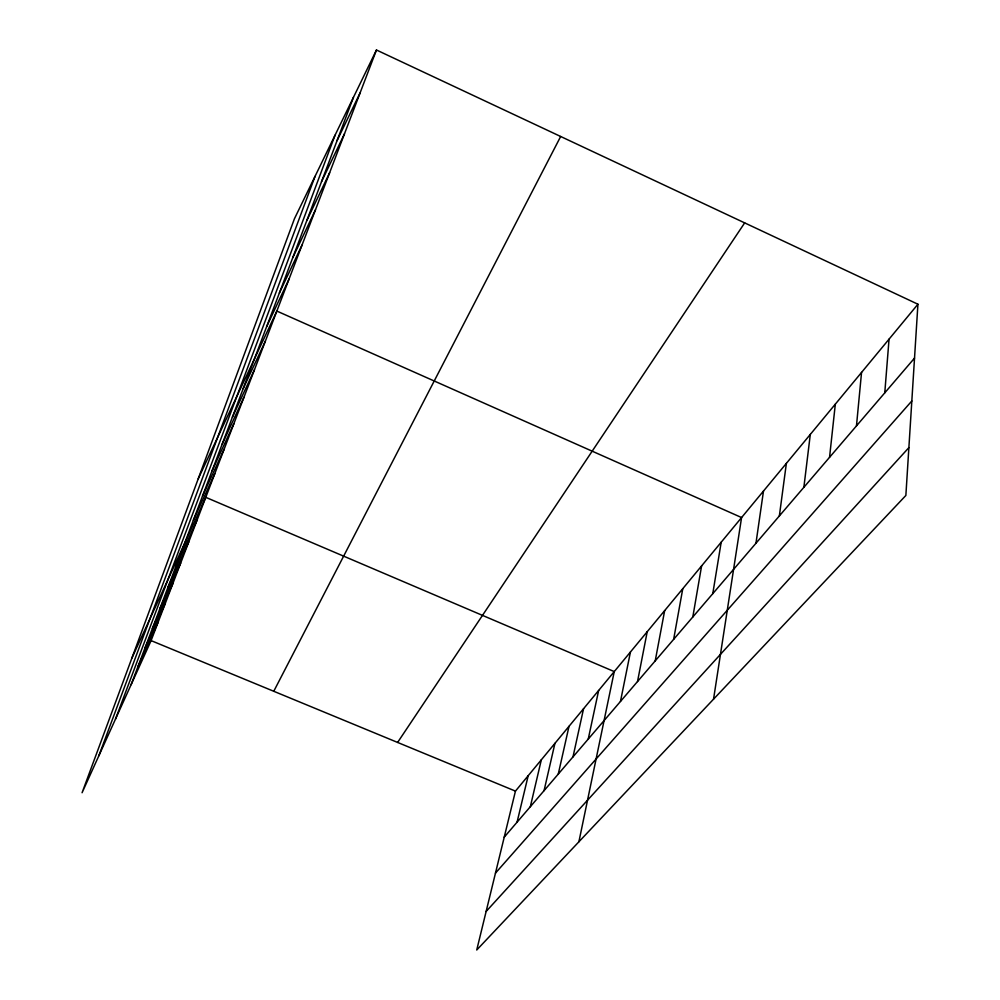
<?xml version="1.0" encoding="UTF-8"?>
<svg xmlns="http://www.w3.org/2000/svg" width="1000" height="1000" viewBox="0 0 1000 1000"><rect width="100%" height="100%" fill="white"/><g stroke="black" fill="none" stroke-linecap="round" stroke-linejoin="round"><path stroke-width="1.5" d="M917.925 304.225L905.863 495.462L476.737 950L515.45 791.112L917.925 304.225L376.463 50L294.425 218.775L82.075 792.738L151.1 640.612L376.463 50M884.775 392.85L889.05 339.15M856.475 425.875L861.55 372.413M829.55 457.325L835.325 404.137M803.875 487.312L810.3 434.425M779.362 515.913L786.375 463.363M755.962 543.25L763.487 491.05M713.55 699.15L741.575 517.55L276.85 311.075L198.263 478.7M712.775 593.675L721.188 542.225M692.812 616.987L701.6 565.913M673.65 639.362L682.775 588.688M655.225 660.863L664.663 610.6M637.525 681.538L647.225 631.688M620.475 701.438L630.438 652M578.9 841.787L614.25 671.587L205.775 497.337L131.9 658.062M588.25 739.075L598.638 690.475M573 756.875L583.562 708.7M558.275 774.062L569.012 726.312M544.062 790.662L554.938 743.325M530.337 806.7L541.337 759.775M517.062 822.2L528.188 775.7M98.85 755.775L315.025 176.388M115.512 719.05L335.062 135.175M131.113 684.663L353.438 97.362M152.387 628.475L172.9 583.475M145.05 647.862L165.387 603.162M137.963 666.575L158.125 622.2M167.875 587.562L188.75 541.95M159.987 608.387L180.688 563.075M176.05 565.962L197.1 520.05M202.537 495.988L224.112 449.275M193.363 520.225L214.762 473.762M222.025 444.513L243.925 397.325M212.087 470.775L233.825 423.812M232.387 417.15L254.45 369.762M243.188 388.587L265.413 341.025M266.637 326.65L289.15 278.825M279.387 292.987L302.013 245.1M292.75 257.688L315.5 209.762M306.788 220.613L329.637 172.725M321.538 181.637L344.462 133.85M337.062 140.612L360.062 92.987M273.762 691.275L560.662 136.488M397.612 742.438L744.675 222.875M504.212 837.188L914.525 358.113M495.462 873.125L911.812 401M486.125 911.462L908.875 447.638M151.1 640.612L515.45 791.112"/></g></svg>
